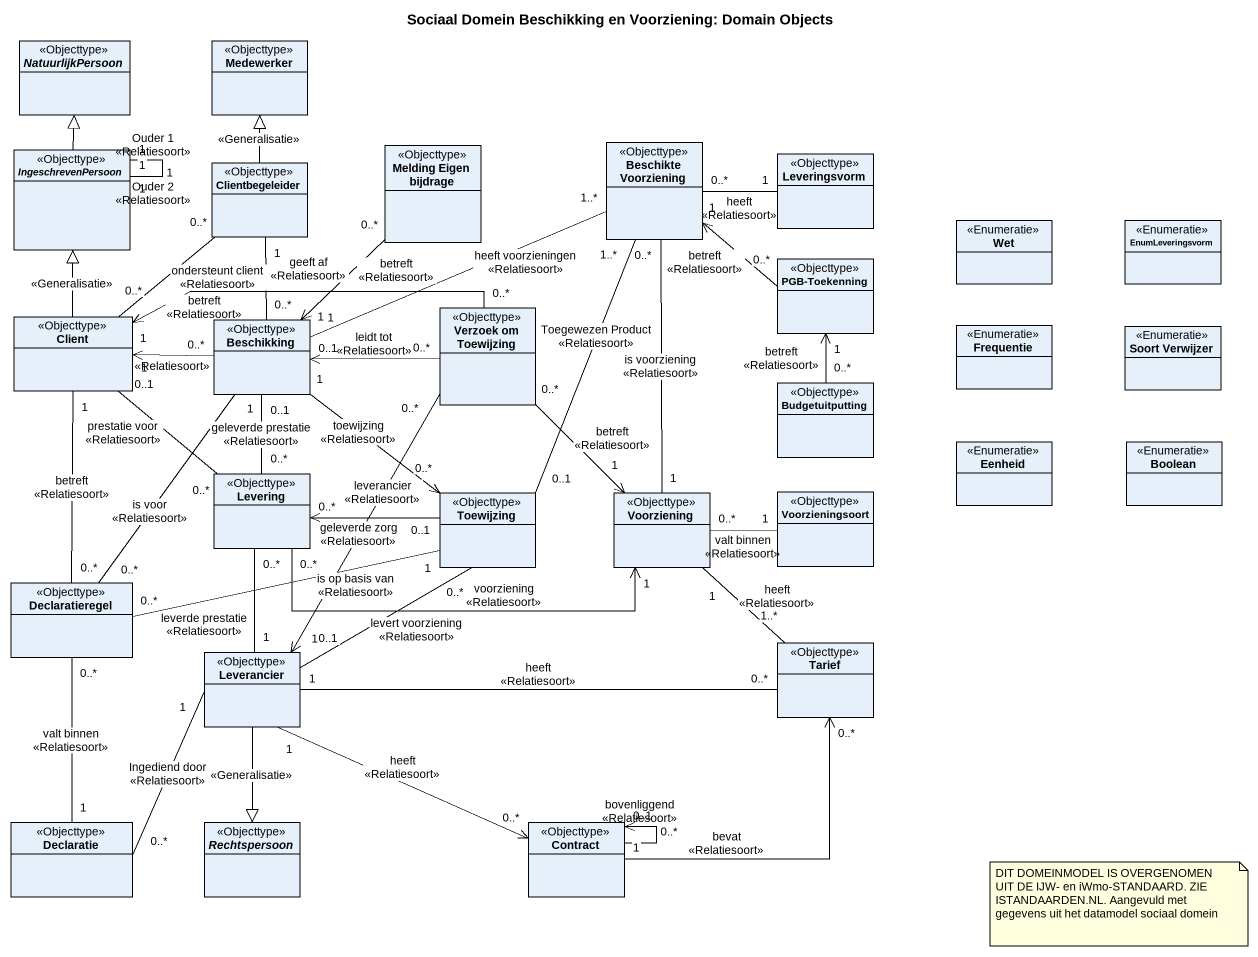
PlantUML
@startuml
title Sociaal Domein Beschikking en Voorziening: Domain Objects
hide circle
hide empty members
abstract class NatuurlijkPersoon <<Objecttype>>
class Medewerker <<Objecttype>>
abstract class IngeschrevenPersoon <<Objecttype>>
class Clientbegeleider <<Objecttype>>
class "Melding Eigen bijdrage" as Melding_Eigen_bijdrage <<Objecttype>>
class "Beschikte Voorziening" as Beschikte_Voorziening <<Objecttype>>
class Leveringsvorm <<Objecttype>>
enum Wet <<Enumeratie>>
enum EnumLeveringsvorm <<Enumeratie>>
class "PGB-Toekenning" as PGB_Toekenning <<Objecttype>>
class Client <<Objecttype>>
class Beschikking <<Objecttype>>
class "Verzoek om Toewijzing" as Verzoek_om_Toewijzing <<Objecttype>>
enum Frequentie <<Enumeratie>>
enum "Soort Verwijzer" as Soort_Verwijzer <<Enumeratie>>
class Budgetuitputting <<Objecttype>>
class Levering <<Objecttype>>
enum Eenheid <<Enumeratie>>
enum Boolean <<Enumeratie>>
class Toewijzing <<Objecttype>>
class Voorziening <<Objecttype>>
class Voorzieningsoort <<Objecttype>>
class Declaratieregel <<Objecttype>>
class Leverancier <<Objecttype>>
class Tarief <<Objecttype>>
class Declaratie <<Objecttype>>
abstract class Rechtspersoon <<Objecttype>>
class Contract <<Objecttype>>
IngeschrevenPersoon -up-|> NatuurlijkPersoon
IngeschrevenPersoon "1" -- "1" IngeschrevenPersoon : Ouder 1\n<<Relatiesoort>>
IngeschrevenPersoon "1" -- "1" IngeschrevenPersoon : Ouder 2\n<<Relatiesoort>>
Clientbegeleider -up-|> Medewerker : <<Generalisatie>>
Clientbegeleider "0..*" -- "0..*" Client : ondersteunt client\n<<Relatiesoort>>
Clientbegeleider "1" -- "0..*" Beschikking : geeft af\n<<Relatiesoort>>
Melding_Eigen_bijdrage "0..*" --> "1" Beschikking : betreft\n<<Relatiesoort>>
Beschikte_Voorziening "0..*" -right- "1" Leveringsvorm : heeft\n<<Relatiesoort>>
Beschikte_Voorziening "1..*" -- "0..1" Toewijzing : Toegewezen Product\n<<Relatiesoort>>
Beschikte_Voorziening "0..*" -- "1" Voorziening : is voorziening\n<<Relatiesoort>>
PGB_Toekenning "0..*" -up-> "1" Beschikte_Voorziening : betreft\n<<Relatiesoort>>
PGB_Toekenning "1" <-- "0..*" Budgetuitputting : betreft\n<<Relatiesoort>>
Client -up-|> IngeschrevenPersoon : <<Generalisatie>>
Beschikking "1" -right- "1..*" Beschikte_Voorziening : heeft voorzieningen\n<<Relatiesoort>>
Beschikking "0..*" -left-> "1" Client : <<Relatiesoort>>
Beschikking "1" --> "0..*" Toewijzing : toewijzing\n<<Relatiesoort>>
Verzoek_om_Toewijzing "0..*" -left-> "1" Client : betreft\n<<Relatiesoort>>
Verzoek_om_Toewijzing "0..*" -left-> "0..1" Beschikking : leidt tot\n<<Relatiesoort>>
Verzoek_om_Toewijzing "0..*" --> "1" Voorziening : betreft\n<<Relatiesoort>>
Verzoek_om_Toewijzing "0..*" --> "1" Leverancier : leverancier\n<<Relatiesoort>>
Levering "0..*" -up- "0..1" Client : prestatie voor\n<<Relatiesoort>>
Levering "0..*" -up- "0..1" Beschikking : geleverde prestatie\n<<Relatiesoort>>
Levering "0..*" <-right- "0..1" Toewijzing : geleverde zorg\n<<Relatiesoort>>
Levering "0..*" -right-> "1" Voorziening : voorziening\n<<Relatiesoort>>
Toewijzing "1" -left- "0..*" Declaratieregel : is op basis van\n<<Relatiesoort>>
Toewijzing "0..*" -- "0..1" Leverancier : levert voorziening\n<<Relatiesoort>>
Voorziening "0..*" -right- "1" Voorzieningsoort : valt binnen\n<<Relatiesoort>>
Voorziening "1" -- "1..*" Tarief : heeft\n<<Relatiesoort>>
Declaratieregel "0..*" -up- "1" Client : betreft\n<<Relatiesoort>>
Declaratieregel "0..*" -up- "1" Beschikking : is voor\n<<Relatiesoort>>
Declaratieregel "0..*" -- "1" Declaratie : valt binnen\n<<Relatiesoort>>
Leverancier "1" -up- "0..*" Levering : leverde prestatie\n<<Relatiesoort>>
Leverancier --|> Rechtspersoon : <<Generalisatie>>
Leverancier "1" -right-> "0..*" Contract : heeft\n<<Relatiesoort>>
Tarief "0..*" -left- "1" Leverancier : heeft\n<<Relatiesoort>>
Declaratie "0..*" -up- "1" Leverancier : Ingediend door\n<<Relatiesoort>>
Contract "1" -up-> "0..*" Tarief : bevat\n<<Relatiesoort>>
Contract "0..*" --> "0..1" Contract : bovenliggend\n<<Relatiesoort>>
note as N1
  DIT DOMEINMODEL IS OVERGENOMEN UIT DE IJW- en iWmo-STANDAARD. ZIE ISTANDAARDEN.NL. Aangevuld met gegevens uit het datamodel sociaal domein
end note
@enduml
